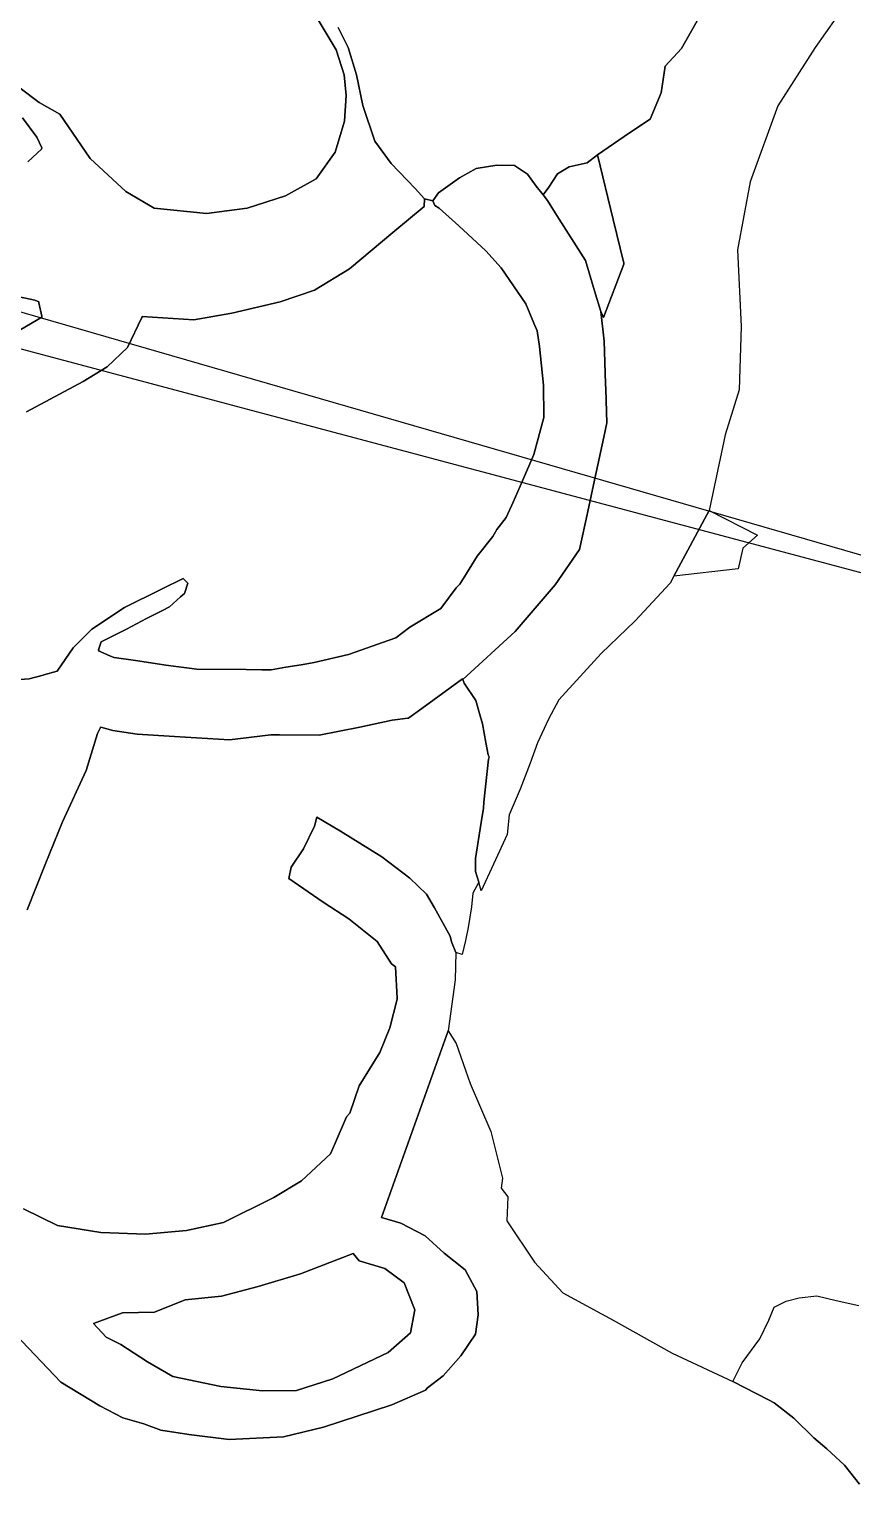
# Model space of a CAD drawing. Header units: inches. Extents: x 288635 to 1232953, y 676945 to 1655780.
# Drawn here: x 579329 to 590387, y 1480968 to 1500510 of the extents above; entities that cross this region are included whole.
import ezdxf

# ---------------------------------------------------------------- set-up
doc = ezdxf.new("R2010")
doc.units = ezdxf.units.IN
doc.header["$MEASUREMENT"] = 0
doc.layers.add('Images', color=7, linetype='Continuous')
picture_1 = doc.add_image_def('image2.jpg', size_in_pixel=(2586, 3753))
picture_2 = doc.add_image_def('image3.jpg', size_in_pixel=(2620, 3729))

msp = doc.modelspace()

# ---------------------------------------------------------------- linework, layer by layer
at = {"color": 1}
for points in [[(590435.104, 1501055.9991), (589879.4779, 1500262.2475), (589377.7482, 1499478.5395), (589006.3512, 1498460.4314), (588839.6633, 1497547.6171), (588839.6633, 1497547.6171), (588887.2884, 1496515.74), (588859.8415, 1495668.7259), (588672.9755, 1495063.1746), (588458.6918, 1494046.7846), (587982.2034, 1493166.405), (587933.411, 1493073.8246), (587463.672, 1492568.2903), (587009.8719, 1492129.6447), (586441.3666, 1491506.2722), (586301.6755, 1491246.9295), (586153.3921, 1490929.6206), (586052.8502, 1490654.4534), (585920.5583, 1490305.2027), (585772.3913, 1489961.2436), (585745.9329, 1489696.6598), (585560.7242, 1489299.784), (585398.6478, 1488942.533), (585364.4459, 1489059.3481), (585323.1396, 1489200.4279), (585323.1164, 1489212.9352), (585323.1396, 1489213.9088), (585323.1144, 1489213.9947), (585322.8152, 1489375.4524), (585397.9382, 1489861.156), (585430.6012, 1490050.6016), (585432.2848, 1490132.8863), (585497.8191, 1490707.3981), (585502.6082, 1490726.8578), (585500.6854, 1490732.5258), (585502.6082, 1490740.3387), (585493.0993, 1490768.3694), (585458.4695, 1490931.9912), (585414.7261, 1491183.2723), (585375.3961, 1491324.5027), (585327.4135, 1491496.8041), (585167.5527, 1491728.0319), (585150.2917, 1491778.9147), (585852.7065, 1492425.0927), (586389.8763, 1493051.7072), (586716.9845, 1493525.9855), (586826.8752, 1494032.4276), (586918.4673, 1494454.5387), (587043.7515, 1495031.9236), (587085.5731, 1495224.6625), (587070.4018, 1495676.0451), (587067.8518, 1495751.9148), (587048.7922, 1496318.9864), (587001.727, 1496718.5604), (587038.0008, 1496640.0563), (587312.6115, 1497355.7443), (587310.6027, 1497363.99), (587312.6115, 1497369.2252), (587170.3197, 1497953.3151), (586958.3721, 1498823.3332), (587388.1887, 1499118.6894), (587663.9721, 1499301.8235), (587815.4058, 1499653.0059), (587866.3047, 1500010.1884), (588087.1507, 1500249.7728), (588220.4237, 1500487.0624), (588318.0819, 1500660.9406)], [(578955.1688, 1499910.7836), (579462.2759, 1499524.91), (579743.6256, 1499366.7263), (580150.194, 1498773.4918), (580626.4449, 1498328.9909), (581007.4457, 1498106.7405), (581710.0415, 1498032.348), (582257.7281, 1498104.6128), (582770.8091, 1498272.2532), (583182.2899, 1498500.8536), (583436.2904, 1498856.4544), (583563.2907, 1499273.0152), (583583.6107, 1499618.4559), (583558.2107, 1499897.8564), (583451.5305, 1500233.1371), (583156.8899, 1500725.8981)], [(583156.8899, 1500725.8981), (583451.5305, 1500233.1371), (583558.2107, 1499897.8564), (583583.6107, 1499618.4559), (583563.2907, 1499273.0152), (583436.2904, 1498856.4544), (583182.2899, 1498500.8536), (582770.8091, 1498272.2532), (582257.7281, 1498104.6128), (581710.0415, 1498032.348), (581007.4457, 1498106.7405), (580626.4449, 1498328.9909), (580150.194, 1498773.4918), (579743.6256, 1499366.7263), (579462.2759, 1499524.91), (578955.1688, 1499910.7836)], [(588318.0819, 1500660.9406), (588220.4237, 1500487.0624), (588087.1507, 1500249.7728), (587866.3047, 1500010.1884), (587815.4058, 1499653.0059), (587663.9721, 1499301.8235), (587388.1887, 1499118.6894), (586958.3721, 1498823.3332), (586819.93, 1498716.0485), (586576.5128, 1498663.1317), (586423.0542, 1498567.8816), (586306.6373, 1498387.9645), (586229.2731, 1498283.0146), (586136.3158, 1498401.7934), (586017.7823, 1498562.6604), (585844.2152, 1498676.9607), (585607.1481, 1498685.4273), (585331.9809, 1498638.8606), (585107.6138, 1498511.8603), (584823.9799, 1498312.8933), (584747.7797, 1498202.8264), (584635.1728, 1498231.6131), (584513.2526, 1498368.7734), (584188.1319, 1498704.054), (583969.6915, 1499003.7746), (583807.1312, 1499486.3756), (583725.851, 1499897.8564), (583614.0908, 1500263.6172), (583476.9305, 1500532.8577)], [(583476.9305, 1500532.8577), (583614.0908, 1500263.6172), (583725.851, 1499897.8564), (583807.1312, 1499486.3756), (583969.6915, 1499003.7746), (584188.1319, 1498704.054), (584513.2526, 1498368.7734), (584635.1728, 1498231.6131), (584630.0928, 1498130.0129), (584213.532, 1497779.4922), (583629.3308, 1497291.8112), (583161.9699, 1497007.3307), (582699.689, 1496849.8503), (582050.106, 1496698.8464), (581539.8117, 1496607.6474), (580847.9636, 1496652.2827), (580841.9629, 1496639.659), (580650.2795, 1496236.4173), (580377.229, 1495976.0668), (580054.212, 1495779.156), (579293.5766, 1495371.6727)], [(579310.0388, 1498726.7641), (579498.5859, 1498900.9938), (579494.3387, 1498910.55), (579498.5859, 1498914.4747), (579433.9109, 1499059.9934), (579241.6241, 1499320.7687)], [(579241.6241, 1499320.7687), (579433.9109, 1499059.9934), (579498.5859, 1498914.4747), (579494.3387, 1498910.55), (579498.5859, 1498900.9938), (579310.0388, 1498726.7641)], [(579079.752, 1491769.2329), (579331.1067, 1491789.0767), (579516.3154, 1491835.3789), (579527.363, 1491843.4782), (579704.9542, 1491892.7058), (579919.4195, 1492205.8313), (580172.8141, 1492453.0168), (580610.7775, 1492745.6646), (581104.3339, 1492992.0606), (581398.8478, 1493135.5418), (581457.9189, 1493072.9817), (581417.1108, 1492935.4663), (581361.9591, 1492886.6858), (581211.7085, 1492753.7923), (581117.7202, 1492706.4658), (580903.7772, 1492598.7378), (580635.5642, 1492453.551), (580297.8358, 1492285.3057), (580261.2856, 1492179.4828), (580265.3114, 1492177.6576), (580261.2856, 1492166.0019), (580414.6373, 1492096.4752), (580466.2851, 1492073.0591), (580470.0739, 1492072.5368), (580757.3867, 1492032.9283), (580848.8509, 1492019.4062), (581164.2615, 1491972.7759), (581581.6002, 1491918.5636), (582242.2593, 1491911.2418), (582454.603, 1491910.4182), (582578.9633, 1491909.9359), (582773.2162, 1491942.7085), (582980.0921, 1491977.6107), (583156.115, 1492007.3077), (583616.8323, 1492112.5083), (584161.3241, 1492306.717), (584252.4242, 1492339.2105), (584438.7457, 1492481.259), (584854.8145, 1492730.9075), (585060.5461, 1493011.4534), (585111.0787, 1493057.9114), (585201.7727, 1493203.7801), (585344.5581, 1493433.4307), (585552.0455, 1493697.5032), (585608.9933, 1493794.0589), (585732.3641, 1493953.7277), (585825.7168, 1494161.5164), (585954.0697, 1494447.21), (586102.4463, 1494798.9808), (586237.6959, 1495293.9924), (586237.5245, 1495306.8459), (586237.6959, 1495307.4733), (586232.0307, 1495732.2894), (586180.975, 1496248.8958), (586148.2835, 1496459.6279), (586105.4885, 1496564.0706), (585999.0533, 1496823.8296), (585664.0527, 1497304.4813), (585458.9811, 1497533.9584), (585099.1471, 1497868.3924), (584832.4466, 1498105.4595), (584773.1798, 1498143.5596), (584747.7797, 1498202.8264), (584823.9799, 1498312.8933), (585107.6138, 1498511.8603), (585331.9809, 1498638.8606), (585607.1481, 1498685.4273), (585844.2152, 1498676.9607), (586017.7823, 1498562.6604), (586136.3158, 1498401.7934), (586229.2731, 1498283.0146), (586288.7161, 1498207.0597), (586414.6401, 1498006.3165), (586799.1952, 1497402.9628), (586932.5934, 1496952.1789), (587001.727, 1496718.5604), (587048.7922, 1496318.9864), (587067.8518, 1495751.9148), (587070.4018, 1495676.0451), (587085.5731, 1495224.6625), (587043.7515, 1495031.9236), (586918.4673, 1494454.5387), (586826.8752, 1494032.4276), (586716.9845, 1493525.9855), (586389.8763, 1493051.7072), (585852.7065, 1492425.0927), (585852.7065, 1492425.0927), (585150.2917, 1491778.9147), (585147.7751, 1491786.3333), (585146.8063, 1491789.1893), (584601.4157, 1491389.4045), (584428.3454, 1491262.5397), (584426.4307, 1491261.1362), (584411.0284, 1491259.2533), (584202.8206, 1491233.801), (584200.5955, 1491233.529), (583766.5227, 1491136.9416), (583222.8225, 1491033.7604), (582691.0466, 1491034.4985), (582573.7995, 1491034.6612), (582020.371, 1490967.0072), (581278.7192, 1491013.2265), (580779.7973, 1491044.319), (580454.8252, 1491095.8028), (580289.8637, 1491137.2938), (580287.8164, 1491137.8087), (580285.848, 1491133.557), (580248.3557, 1491052.5731), (580093.9863, 1490558.3451), (579775.9168, 1489870.521), (579543.9368, 1489295.1047), (579305.3166, 1488686.6135)], [(579293.5766, 1495371.6727), (580054.212, 1495779.156), (580377.229, 1495976.0668), (580650.2795, 1496236.4173), (580841.9629, 1496639.659), (580847.9636, 1496652.2827), (581539.8117, 1496607.6474), (582050.106, 1496698.8464), (582699.689, 1496849.8503), (583161.9699, 1497007.3307), (583629.3308, 1497291.8112), (584213.532, 1497779.4922), (584630.0928, 1498130.0129), (584635.1728, 1498231.6131), (584747.7797, 1498202.8264), (584773.1798, 1498143.5596), (584832.4466, 1498105.4595), (585099.1471, 1497868.3924), (585458.9811, 1497533.9584), (585664.0527, 1497304.4813), (585999.0533, 1496823.8296), (586105.4885, 1496564.0706), (586148.2835, 1496459.6279), (586180.975, 1496248.8958), (586232.0307, 1495732.2894), (586237.6959, 1495307.4733), (586237.5245, 1495306.8459), (586237.6959, 1495293.9924), (586102.4463, 1494798.9808), (585954.0697, 1494447.21), (585825.7168, 1494161.5164), (585732.3641, 1493953.7277), (585608.9933, 1493794.0589), (585552.0455, 1493697.5032), (585344.5581, 1493433.4307), (585201.7727, 1493203.7801), (585111.0787, 1493057.9114), (585060.5461, 1493011.4534), (584854.8145, 1492730.9075), (584438.7457, 1492481.259), (584252.4242, 1492339.2105), (584161.3241, 1492306.717), (583616.8323, 1492112.5083), (583156.115, 1492007.3077), (582980.0921, 1491977.6107), (582773.2162, 1491942.7085), (582578.9633, 1491909.9359), (582454.603, 1491910.4182), (582242.2593, 1491911.2418), (581581.6002, 1491918.5636), (581164.2615, 1491972.7759), (580848.8509, 1492019.4062), (580757.3867, 1492032.9283), (580470.0739, 1492072.5368), (580466.2851, 1492073.0591), (580414.6373, 1492096.4752), (580261.2856, 1492166.0019), (580265.3114, 1492177.6576), (580261.2856, 1492179.4828), (580297.8358, 1492285.3057), (580635.5642, 1492453.551), (580903.7772, 1492598.7378), (581117.7202, 1492706.4658), (581211.7085, 1492753.7923), (581361.9591, 1492886.6858), (581417.1108, 1492935.4663), (581457.9189, 1493072.9817), (581398.8478, 1493135.5418), (581104.3339, 1492992.0606), (580610.7775, 1492745.6646), (580172.8141, 1492453.0168), (579919.4195, 1492205.8313), (579704.9542, 1491892.7058), (579527.363, 1491843.4782), (579516.3154, 1491835.3789), (579331.1067, 1491789.0767), (579079.752, 1491769.2329)], [(579143.5306, 1496431.767), (579500.9272, 1496642.0373), (579498.351, 1496654.0025), (579500.9272, 1496655.5182), (579461.893, 1496836.8119), (579458.8983, 1496850.7206), (579407.5594, 1496871.2562), (578792.6891, 1497000.9589)], [(578792.6891, 1497000.9589), (579407.5594, 1496871.2562), (579458.8983, 1496850.7206), (579461.893, 1496836.8119), (579500.9272, 1496655.5182), (579498.351, 1496654.0025), (579500.9272, 1496642.0373), (579143.5306, 1496431.767)], [(579305.3166, 1488686.6135), (579543.9368, 1489295.1047), (579775.9168, 1489870.521), (580093.9863, 1490558.3451), (580248.3557, 1491052.5731), (580285.848, 1491133.557), (580287.8164, 1491137.8087), (580289.8637, 1491137.2938), (580454.8252, 1491095.8028), (580779.7973, 1491044.319), (581278.7192, 1491013.2265), (582020.371, 1490967.0072), (582573.7995, 1491034.6612), (582691.0466, 1491034.4985), (583222.8225, 1491033.7604), (583766.5227, 1491136.9416), (584200.5955, 1491233.529), (584202.8206, 1491233.801), (584411.0284, 1491259.2533), (584426.4307, 1491261.1362), (584428.3454, 1491262.5397), (584601.4157, 1491389.4045), (585146.8063, 1491789.1893), (585147.7751, 1491786.3333), (585150.2917, 1491778.9147), (585167.5527, 1491728.0319), (585327.4135, 1491496.8041), (585375.3961, 1491324.5027), (585414.7261, 1491183.2723), (585414.7261, 1491183.2723), (585458.4695, 1490931.9912), (585493.0993, 1490768.3694), (585502.6082, 1490740.3387), (585500.6854, 1490732.5258), (585502.6082, 1490726.8578), (585497.8191, 1490707.3981), (585432.2848, 1490132.8863), (585430.6012, 1490050.6016), (585397.9382, 1489861.156), (585322.8152, 1489375.4524), (585323.1144, 1489213.9947), (585323.1396, 1489213.9088), (585323.1164, 1489212.9352), (585323.1396, 1489200.4279), (585364.4459, 1489059.3481), (585286.6699, 1488912.9891), (585269.7366, 1488726.7221), (585223.1698, 1488451.5549), (585185.0697, 1488273.7545), (585142.7363, 1488087.4875), (585056.2961, 1488113.4453), (584997.0293, 1488255.4847), (584983.3017, 1488332.863), (584770.0906, 1488711.8913), (584662.2088, 1488897.4678), (584438.3005, 1489112.1669), (584064.709, 1489396.9263), (583509.2254, 1489744.6705), (583191.6618, 1489930.9556), (583161.9374, 1489811.0847), (583014.3711, 1489506.0329), (582848.7932, 1489261.3646), (582814.5613, 1489108.3712), (582817.1776, 1489106.5835), (583278.5565, 1488791.3377), (583621.9758, 1488566.0667), (583999.2, 1488264.0612), (584194.2392, 1487961.6471), (584246.0886, 1487919.7705), (584269.9278, 1487500.4827), (584269.3016, 1487498.015), (584269.9278, 1487487.0018), (584171.9784, 1487100.9909), (584038.5825, 1486769.8251), (583759.5855, 1486325.6318), (583632.942, 1485955.844), (583588.3541, 1485908.294), (583436.4897, 1485556.9731), (583374.5452, 1485413.6716), (582983.6442, 1485047.1028), (582616.297, 1484826.3816), (581936.4363, 1484489.4834), (581442.4591, 1484380.2744), (580893.4568, 1484334.3102), (580291.5565, 1484354.6414), (579710.1625, 1484448.4269), (579254.2475, 1484672.9871)], [(579254.2475, 1484672.9871), (579710.1625, 1484448.4269), (580291.5565, 1484354.6414), (580893.4568, 1484334.3102), (581442.4591, 1484380.2744), (581936.4363, 1484489.4834), (582616.297, 1484826.3816), (582983.6442, 1485047.1028), (583374.5452, 1485413.6716), (583436.4897, 1485556.9731), (583588.3541, 1485908.294), (583632.942, 1485955.844), (583759.5855, 1486325.6318), (584038.5825, 1486769.8251), (584171.9784, 1487100.9909), (584269.9278, 1487487.0018), (584269.3016, 1487498.015), (584269.9278, 1487500.4827), (584246.0886, 1487919.7705), (584194.2392, 1487961.6471), (583999.2, 1488264.0612), (583621.9758, 1488566.0667), (583278.5565, 1488791.3377), (582817.1776, 1489106.5835), (582814.5613, 1489108.3712), (582848.7932, 1489261.3646), (583014.3711, 1489506.0329), (583161.9374, 1489811.0847), (583191.6618, 1489930.9556), (583509.2254, 1489744.6705), (584064.709, 1489396.9263), (584438.3005, 1489112.1669), (584662.2088, 1488897.4678), (584770.0906, 1488711.8913), (584983.3017, 1488332.863), (584997.0293, 1488255.4847), (585056.2961, 1488113.4453), (585049.7837, 1487746.7424), (584954.3692, 1487060.8743), (584060.2842, 1484558.4719), (584319.8409, 1484479.6167), (584319.8409, 1484479.6167), (584647.2635, 1484310.9445), (584901.9254, 1484079.4337), (585183.0458, 1483854.5374), (585338.4888, 1483563.4951), (585355.0253, 1483249.3018), (585321.9523, 1482991.3325), (585123.5144, 1482700.2903), (584888.6962, 1482432.3991), (584676.0129, 1482271.7399), (584649.3291, 1482240.7041), (584197.4528, 1482043.4339), (583279.1717, 1481740.5151), (582745.2072, 1481612.8244), (582015.0144, 1481574.9849), (581473.9418, 1481642.0381), (581096.5453, 1481701.5599), (580870.4683, 1481785.1305), (580587.7176, 1481869.1285), (580280.3484, 1482028.8811), (579754.642, 1482344.3235), (579145.0264, 1482986.0213)], [(579145.0264, 1482986.0213), (579754.642, 1482344.3235), (580280.3484, 1482028.8811), (580587.7176, 1481869.1285), (580870.4683, 1481785.1305), (581096.5453, 1481701.5599), (581473.9418, 1481642.0381), (582015.0144, 1481574.9849), (582745.2072, 1481612.8244), (583279.1717, 1481740.5151), (584197.4528, 1482043.4339), (584649.3291, 1482240.7041), (584676.0129, 1482271.7399), (584888.6962, 1482432.3991), (585123.5144, 1482700.2903), (585321.9523, 1482991.3325), (585355.0253, 1483249.3018), (585338.4888, 1483563.4951), (585183.0458, 1483854.5374), (584901.9254, 1484079.4337), (584647.2635, 1484310.9445), (584319.8409, 1484479.6167), (584060.2842, 1484558.4719), (584954.3692, 1487060.8743), (585059.6471, 1486894.326), (585248.4137, 1486355.1244), (585526.2267, 1485712.1856), (585682.6833, 1485083.3272), (585665.1634, 1484950.7408), (585754.6566, 1484834.7646), (585740.5396, 1484513.6207), (586113.6029, 1483957.9946), (586494.6037, 1483545.2438), (587169.2925, 1483180.118), (587963.0441, 1482735.6172), (588775.6105, 1482355.1586), (589256.2033, 1482108.6466), (589331.8151, 1482069.8628), (589594.3378, 1481863.2133), (589863.5784, 1481599.0527), (589863.5784, 1481599.0527), (590036.2987, 1481451.7325), (590273.6539, 1481233.6518), (590473.4692, 1480978.489)], [(590473.4692, 1480978.489), (590273.6539, 1481233.6518), (590036.2987, 1481451.7325), (589863.5784, 1481599.0527), (589594.3378, 1481863.2133), (589331.8151, 1482069.8628), (589256.2033, 1482108.6466), (588775.6105, 1482355.1586), (588902.9162, 1482605.9236), (589139.8114, 1482929.5459), (589260.6271, 1483176.6689), (589330.4068, 1483353.4471), (589491.2753, 1483434.7752), (589667.0072, 1483478.7082), (589903.6207, 1483503.7795), (590163.061, 1483444.724), (590468.4342, 1483374.8819)]]:
    msp.add_lwpolyline(points, dxfattribs=at)
for points in [[(587312.6115, 1497355.7443), (587038.0008, 1496640.0563), (587001.727, 1496718.5604), (586932.5934, 1496952.1789), (586799.1952, 1497402.9628), (586414.6401, 1498006.3165), (586288.7161, 1498207.0597), (586229.2731, 1498283.0146), (586306.6373, 1498387.9645), (586423.0542, 1498567.8816), (586576.5128, 1498663.1317), (586819.93, 1498716.0485), (586958.3721, 1498823.3332), (587170.3197, 1497953.3151), (587312.6115, 1497369.2252), (587310.6027, 1497363.99), (587312.6115, 1497355.7443)], [(588844.9021, 1493264.5335), (587982.2034, 1493166.405), (588458.6918, 1494046.7846), (589105.2526, 1493715.3844), (588908.4022, 1493543.9341), (588844.9021, 1493264.5335)], [(581901.1476, 1482289.1269), (582459.9487, 1482231.9768), (582919.9649, 1482235.8462), (583404.964, 1482390.4711), (584148.7778, 1482743.3274), (584447.5027, 1483006.6784), (584504.6528, 1483317.829), (584364.9525, 1483679.7797), (584104.602, 1483870.2801), (583758.7094, 1483975.3693), (583678.1076, 1484074.4551), (582973.4076, 1483799.9388), (582402.7986, 1483628.9796), (581913.8476, 1483501.9794), (581424.8966, 1483451.1793), (581012.1458, 1483286.0789), (580582.9473, 1483277.1297), (580193.5186, 1483132.6423), (580364.7511, 1482950.9171), (580561.2949, 1482854.2781), (580916.8956, 1482619.3276), (581259.7963, 1482422.4772), (581901.1476, 1482289.1269)], [(582919.9649, 1482235.8462), (582459.9487, 1482231.9768), (581901.1476, 1482289.1269), (581259.7963, 1482422.4772), (580916.8956, 1482619.3276), (580561.2949, 1482854.2781), (580364.7511, 1482950.9171), (580193.5186, 1483132.6423), (580582.9473, 1483277.1297), (581012.1458, 1483286.0789), (581424.8966, 1483451.1793), (581913.8476, 1483501.9794), (582402.7986, 1483628.9796), (582973.4076, 1483799.9388), (583678.1076, 1484074.4551), (583758.7094, 1483975.3693), (584104.602, 1483870.2801), (584364.9525, 1483679.7797), (584504.6528, 1483317.829), (584447.5027, 1483006.6784), (584148.7778, 1482743.3274), (583404.964, 1482390.4711), (582919.9649, 1482235.8462)]]:
    msp.add_lwpolyline(points, close=True, dxfattribs=at)

# ---------------------------------------------------------------- pictures from other files: only their frames are drawn
at = {"layer": 'Images'}
image = msp.add_image(picture_1, insert=(558628.1137, 1501695.41), size_in_units=(43471.2794, 63088.8289), rotation=-14.908366421, dxfattribs=at)
image.dxf.flags = 7
image = msp.add_image(picture_2, insert=(541263.4163, 1442412.7984), size_in_units=(44056.2165, 62704.4395), rotation=-16.124944785, dxfattribs=at)
image.dxf.flags = 7

doc.saveas('drawing.dxf')
